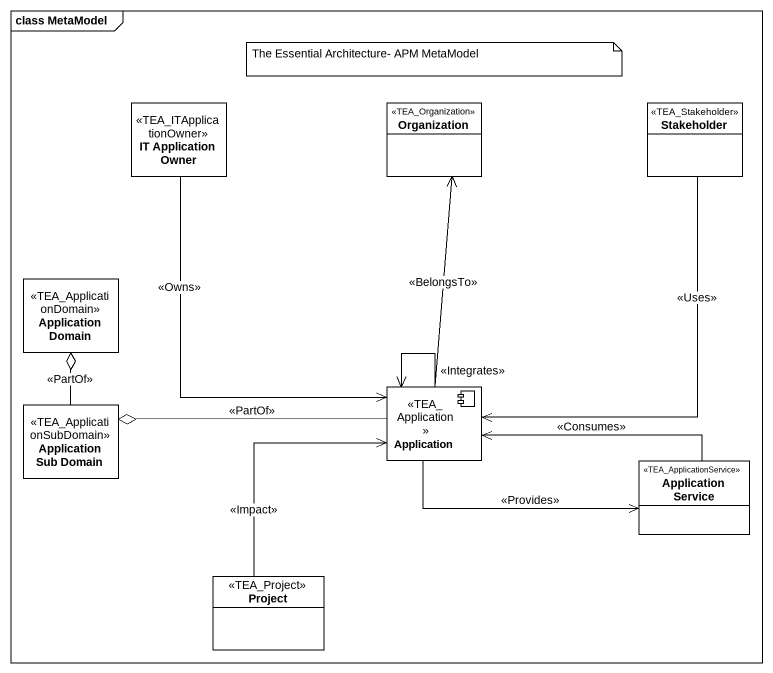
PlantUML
@startuml
mainframe class MetaModel
allowmixing
hide circle
hide empty members
class "IT Application Owner" as IT_Application_Owner <<TEA_ITApplicationOwner>>
class Organization <<TEA_Organization>>
class Stakeholder <<TEA_Stakeholder>>
class "Application Domain" as Application_Domain <<TEA_ApplicationDomain>>
class "Application Sub Domain" as Application_Sub_Domain <<TEA_ApplicationSubDomain>>
component Application <<TEA_Application>>
class "Application Service" as Application_Service <<TEA_ApplicationService>>
class Project <<TEA_Project>>
IT_Application_Owner --> Application : <<Owns>>
Stakeholder --> Application : <<Uses>>
Application_Sub_Domain -up-o Application_Domain : <<PartOf>>
Application -up-> Organization : <<BelongsTo>>
Application -left-o Application_Sub_Domain : <<PartOf>>
Application --> Application : <<Integrates>>
Application -right-> Application_Service : <<Provides>>
Application_Service -left-> Application : <<Consumes>>
Project -up-> Application : <<Impact>>
note as N1
  The Essential Architecture- APM MetaModel
end note
@enduml
